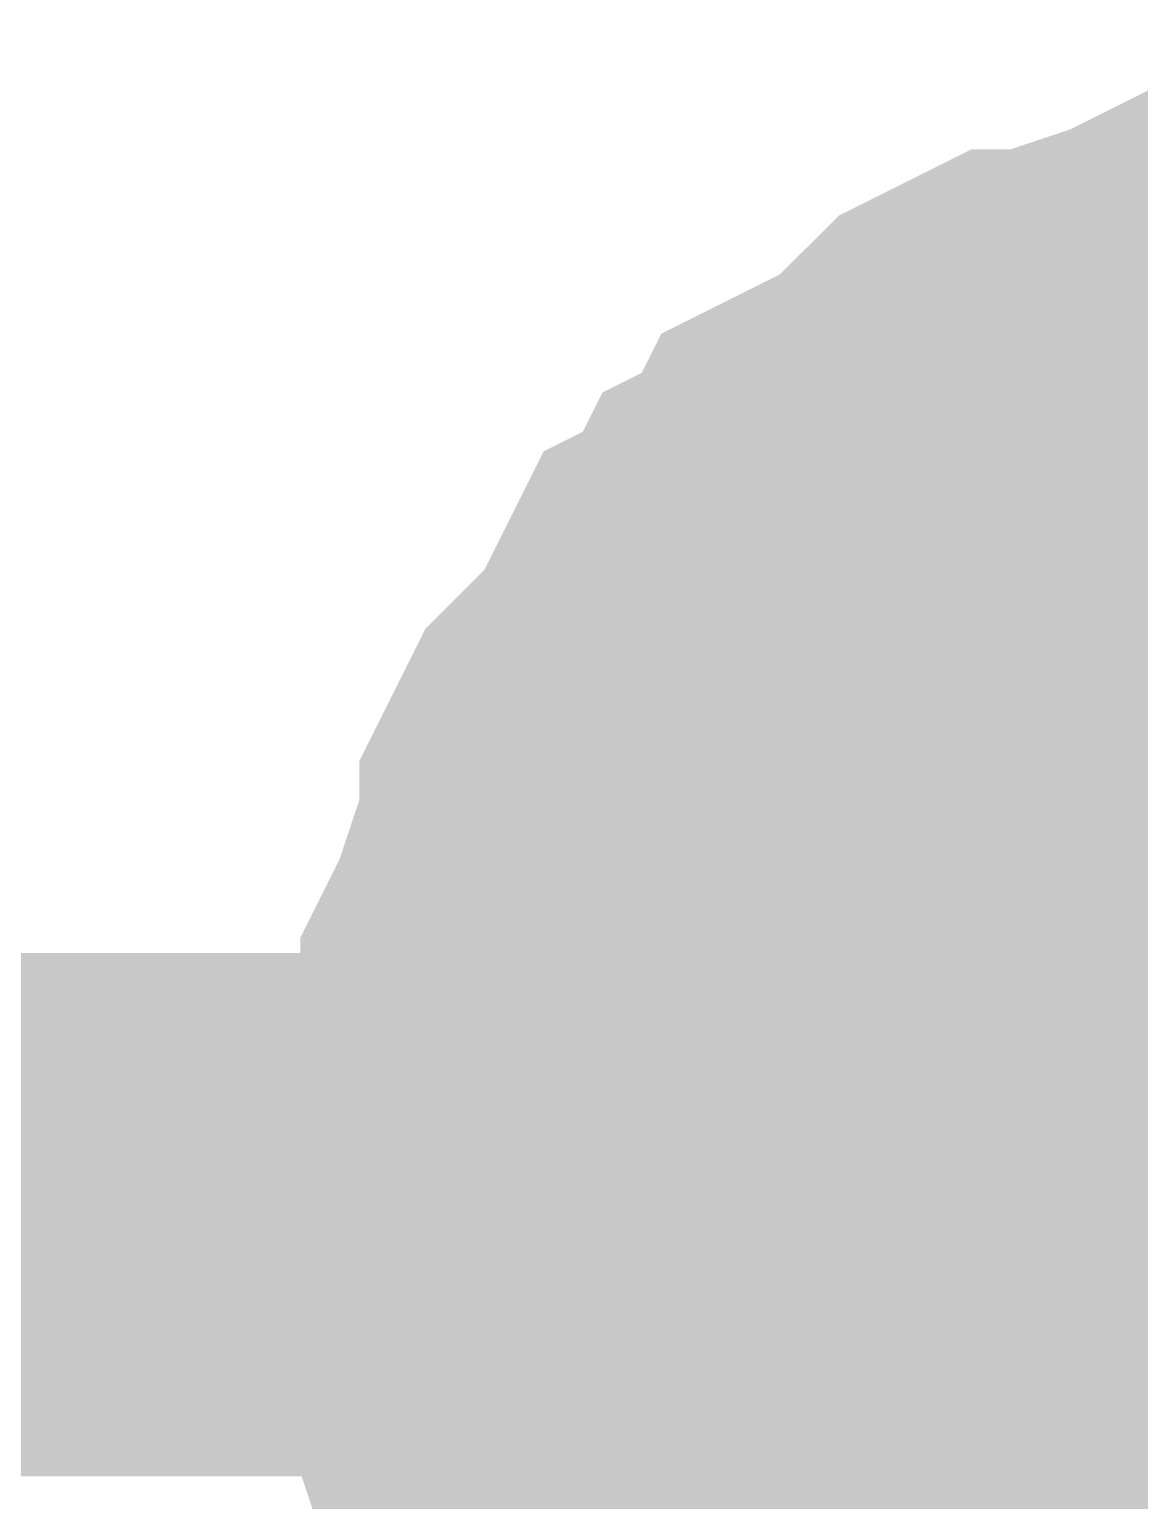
# Model space of a CAD drawing. Header units: inches. Extents: x 0 to 432, y 0 to 280.
# Drawn here: x 337.022 to 337.657, y 172.552 to 173.395 of the extents above; entities that cross this region are included whole.
import ezdxf

# ---------------------------------------------------------------- set-up
doc = ezdxf.new("R2010")
doc.units = ezdxf.units.IN
doc.layers.add('Sheet', color=255, linetype='Continuous')

msp = doc.modelspace()

# ---------------------------------------------------------------- linework, layer by layer
at = {"layer": 'Sheet'}
for points in [[(340.37044, 182.86775, 0.29972, 0.29972, 0), (335.28291, 182.86775, 0.29972, 0.29972, 0), (335.28291, 172.71592, 0.29972, 0.29972, 0), (337.82106, 172.71592, 0.29972, 0.29972, 0)], [(337.31567, 172.71592, 0.29972, 0.29972, 0), (337.31567, 172.73838, 0.29972, 0.29972, 0), (337.31567, 172.77207, 0.29972, 0.29972, 0), (337.3269, 172.79453, 0.29972, 0.29972, 0), (337.3269, 172.81699, 0.29972, 0.29972, 0), (337.3269, 172.83945, 0.29972, 0.29972, 0), (337.33813, 172.86191, 0.29972, 0.29972, 0), (337.34937, 172.89559, 0.29972, 0.29972, 0), (337.3606, 172.91805, 0.29972, 0.29972, 0), (337.3606, 172.94051, 0.29972, 0.29972, 0), (337.37183, 172.96297, 0.29972, 0.29972, 0), (337.38306, 172.9742, 0.29972, 0.29972, 0), (337.40552, 172.99666, 0.29972, 0.29972, 0), (337.41675, 173.01912, 0.29972, 0.29972, 0), (337.42798, 173.04158, 0.29972, 0.29972, 0), (337.45044, 173.05281, 0.29972, 0.29972, 0), (337.46167, 173.07527, 0.29972, 0.29972, 0), (337.48413, 173.0865, 0.29972, 0.29972, 0), (337.49537, 173.10896, 0.29972, 0.29972, 0), (337.51783, 173.12019, 0.29972, 0.29972, 0), (337.54029, 173.13142, 0.29972, 0.29972, 0), (337.56275, 173.15388, 0.29972, 0.29972, 0), (337.57398, 173.16511, 0.29972, 0.29972, 0), (337.59644, 173.17634, 0.29972, 0.29972, 0), (337.6189, 173.17634, 0.29972, 0.29972, 0), (337.64136, 173.18757, 0.29972, 0.29972, 0), (337.67506, 173.1988, 0.29972, 0.29972, 0), (337.69752, 173.21003, 0.29972, 0.29972, 0), (337.71998, 173.21003, 0.29972, 0.29972, 0), (337.74244, 173.21003, 0.29972, 0.29972, 0), (337.7649, 173.22126, 0.29972, 0.29972, 0), (337.7986, 173.22126, 0.29972, 0.29972, 0), (337.82106, 173.22126, 0.29972, 0.29972, 0)], [(337.31567, 172.71592, 0.29972, 0.29972, 0), (337.31567, 172.73838, 0.29972, 0.29972, 0), (337.31567, 172.77207, 0.29972, 0.29972, 0), (337.3269, 172.79453, 0.29972, 0.29972, 0), (337.3269, 172.81699, 0.29972, 0.29972, 0), (337.3269, 172.83945, 0.29972, 0.29972, 0), (337.33813, 172.86191, 0.29972, 0.29972, 0), (337.34937, 172.89559, 0.29972, 0.29972, 0), (337.3606, 172.91805, 0.29972, 0.29972, 0), (337.3606, 172.94051, 0.29972, 0.29972, 0), (337.37183, 172.96297, 0.29972, 0.29972, 0), (337.38306, 172.9742, 0.29972, 0.29972, 0), (337.40552, 172.99666, 0.29972, 0.29972, 0), (337.41675, 173.01912, 0.29972, 0.29972, 0), (337.42798, 173.04158, 0.29972, 0.29972, 0), (337.45044, 173.05281, 0.29972, 0.29972, 0), (337.46167, 173.07527, 0.29972, 0.29972, 0), (337.48413, 173.0865, 0.29972, 0.29972, 0), (337.49537, 173.10896, 0.29972, 0.29972, 0), (337.51783, 173.12019, 0.29972, 0.29972, 0), (337.54029, 173.13142, 0.29972, 0.29972, 0), (337.56275, 173.15388, 0.29972, 0.29972, 0), (337.57398, 173.16511, 0.29972, 0.29972, 0), (337.59644, 173.17634, 0.29972, 0.29972, 0), (337.6189, 173.17634, 0.29972, 0.29972, 0), (337.64136, 173.18757, 0.29972, 0.29972, 0), (337.67506, 173.1988, 0.29972, 0.29972, 0), (337.69752, 173.21003, 0.29972, 0.29972, 0), (337.71998, 173.21003, 0.29972, 0.29972, 0), (337.74244, 173.21003, 0.29972, 0.29972, 0), (337.7649, 173.22126, 0.29972, 0.29972, 0), (337.7986, 173.22126, 0.29972, 0.29972, 0), (337.82106, 173.22126, 0.29972, 0.29972, 0)], [(337.31567, 172.71592, 0.29972, 0.29972, 0), (337.31567, 172.73838, 0.29972, 0.29972, 0), (337.31567, 172.77207, 0.29972, 0.29972, 0), (337.3269, 172.79453, 0.29972, 0.29972, 0), (337.3269, 172.81699, 0.29972, 0.29972, 0), (337.3269, 172.83945, 0.29972, 0.29972, 0), (337.33813, 172.86191, 0.29972, 0.29972, 0), (337.34937, 172.89559, 0.29972, 0.29972, 0), (337.3606, 172.91805, 0.29972, 0.29972, 0), (337.3606, 172.94051, 0.29972, 0.29972, 0), (337.37183, 172.96297, 0.29972, 0.29972, 0), (337.38306, 172.9742, 0.29972, 0.29972, 0), (337.40552, 172.99666, 0.29972, 0.29972, 0), (337.41675, 173.01912, 0.29972, 0.29972, 0), (337.42798, 173.04158, 0.29972, 0.29972, 0), (337.45044, 173.05281, 0.29972, 0.29972, 0), (337.46167, 173.07527, 0.29972, 0.29972, 0), (337.48413, 173.0865, 0.29972, 0.29972, 0), (337.49537, 173.10896, 0.29972, 0.29972, 0), (337.51783, 173.12019, 0.29972, 0.29972, 0), (337.54029, 173.13142, 0.29972, 0.29972, 0), (337.56275, 173.15388, 0.29972, 0.29972, 0), (337.57398, 173.16511, 0.29972, 0.29972, 0), (337.59644, 173.17634, 0.29972, 0.29972, 0), (337.6189, 173.17634, 0.29972, 0.29972, 0), (337.64136, 173.18757, 0.29972, 0.29972, 0), (337.67506, 173.1988, 0.29972, 0.29972, 0), (337.69752, 173.21003, 0.29972, 0.29972, 0), (337.71998, 173.21003, 0.29972, 0.29972, 0), (337.74244, 173.21003, 0.29972, 0.29972, 0), (337.7649, 173.22126, 0.29972, 0.29972, 0), (337.7986, 173.22126, 0.29972, 0.29972, 0), (337.82106, 173.22126, 0.29972, 0.29972, 0)], [(337.31567, 172.71592, 0.29972, 0.29972, 0), (337.31567, 172.73838, 0.29972, 0.29972, 0), (337.31567, 172.77207, 0.29972, 0.29972, 0), (337.3269, 172.79453, 0.29972, 0.29972, 0), (337.3269, 172.81699, 0.29972, 0.29972, 0), (337.3269, 172.83945, 0.29972, 0.29972, 0), (337.33813, 172.86191, 0.29972, 0.29972, 0), (337.34937, 172.89559, 0.29972, 0.29972, 0), (337.3606, 172.91805, 0.29972, 0.29972, 0), (337.3606, 172.94051, 0.29972, 0.29972, 0), (337.37183, 172.96297, 0.29972, 0.29972, 0), (337.38306, 172.9742, 0.29972, 0.29972, 0), (337.40552, 172.99666, 0.29972, 0.29972, 0), (337.41675, 173.01912, 0.29972, 0.29972, 0), (337.42798, 173.04158, 0.29972, 0.29972, 0), (337.45044, 173.05281, 0.29972, 0.29972, 0), (337.46167, 173.07527, 0.29972, 0.29972, 0), (337.48413, 173.0865, 0.29972, 0.29972, 0), (337.49537, 173.10896, 0.29972, 0.29972, 0), (337.51783, 173.12019, 0.29972, 0.29972, 0), (337.54029, 173.13142, 0.29972, 0.29972, 0), (337.56275, 173.15388, 0.29972, 0.29972, 0), (337.57398, 173.16511, 0.29972, 0.29972, 0), (337.59644, 173.17634, 0.29972, 0.29972, 0), (337.6189, 173.17634, 0.29972, 0.29972, 0), (337.64136, 173.18757, 0.29972, 0.29972, 0), (337.67506, 173.1988, 0.29972, 0.29972, 0), (337.69752, 173.21003, 0.29972, 0.29972, 0), (337.71998, 173.21003, 0.29972, 0.29972, 0), (337.74244, 173.21003, 0.29972, 0.29972, 0), (337.7649, 173.22126, 0.29972, 0.29972, 0), (337.7986, 173.22126, 0.29972, 0.29972, 0), (337.82106, 173.22126, 0.29972, 0.29972, 0)], [(337.31567, 172.71592, 0.29972, 0.29972, 0), (337.31567, 172.73838, 0.29972, 0.29972, 0), (337.31567, 172.77207, 0.29972, 0.29972, 0), (337.3269, 172.79453, 0.29972, 0.29972, 0), (337.3269, 172.81699, 0.29972, 0.29972, 0), (337.3269, 172.83945, 0.29972, 0.29972, 0), (337.33813, 172.86191, 0.29972, 0.29972, 0), (337.34937, 172.89559, 0.29972, 0.29972, 0), (337.3606, 172.91805, 0.29972, 0.29972, 0), (337.3606, 172.94051, 0.29972, 0.29972, 0), (337.37183, 172.96297, 0.29972, 0.29972, 0), (337.38306, 172.9742, 0.29972, 0.29972, 0), (337.40552, 172.99666, 0.29972, 0.29972, 0), (337.41675, 173.01912, 0.29972, 0.29972, 0), (337.42798, 173.04158, 0.29972, 0.29972, 0), (337.45044, 173.05281, 0.29972, 0.29972, 0), (337.46167, 173.07527, 0.29972, 0.29972, 0), (337.48413, 173.0865, 0.29972, 0.29972, 0), (337.49537, 173.10896, 0.29972, 0.29972, 0), (337.51783, 173.12019, 0.29972, 0.29972, 0), (337.54029, 173.13142, 0.29972, 0.29972, 0), (337.56275, 173.15388, 0.29972, 0.29972, 0), (337.57398, 173.16511, 0.29972, 0.29972, 0), (337.59644, 173.17634, 0.29972, 0.29972, 0), (337.6189, 173.17634, 0.29972, 0.29972, 0), (337.64136, 173.18757, 0.29972, 0.29972, 0), (337.67506, 173.1988, 0.29972, 0.29972, 0), (337.69752, 173.21003, 0.29972, 0.29972, 0), (337.71998, 173.21003, 0.29972, 0.29972, 0), (337.74244, 173.21003, 0.29972, 0.29972, 0), (337.7649, 173.22126, 0.29972, 0.29972, 0), (337.7986, 173.22126, 0.29972, 0.29972, 0), (337.82106, 173.22126, 0.29972, 0.29972, 0)], [(337.31567, 172.71592, 0.29972, 0.29972, 0), (337.31567, 172.73838, 0.29972, 0.29972, 0), (337.31567, 172.77207, 0.29972, 0.29972, 0), (337.3269, 172.79453, 0.29972, 0.29972, 0), (337.3269, 172.81699, 0.29972, 0.29972, 0), (337.3269, 172.83945, 0.29972, 0.29972, 0), (337.33813, 172.86191, 0.29972, 0.29972, 0), (337.34937, 172.89559, 0.29972, 0.29972, 0), (337.3606, 172.91805, 0.29972, 0.29972, 0), (337.3606, 172.94051, 0.29972, 0.29972, 0), (337.37183, 172.96297, 0.29972, 0.29972, 0), (337.38306, 172.9742, 0.29972, 0.29972, 0), (337.40552, 172.99666, 0.29972, 0.29972, 0), (337.41675, 173.01912, 0.29972, 0.29972, 0), (337.42798, 173.04158, 0.29972, 0.29972, 0), (337.45044, 173.05281, 0.29972, 0.29972, 0), (337.46167, 173.07527, 0.29972, 0.29972, 0), (337.48413, 173.0865, 0.29972, 0.29972, 0), (337.49537, 173.10896, 0.29972, 0.29972, 0), (337.51783, 173.12019, 0.29972, 0.29972, 0), (337.54029, 173.13142, 0.29972, 0.29972, 0), (337.56275, 173.15388, 0.29972, 0.29972, 0), (337.57398, 173.16511, 0.29972, 0.29972, 0), (337.59644, 173.17634, 0.29972, 0.29972, 0), (337.6189, 173.17634, 0.29972, 0.29972, 0), (337.64136, 173.18757, 0.29972, 0.29972, 0), (337.67506, 173.1988, 0.29972, 0.29972, 0), (337.69752, 173.21003, 0.29972, 0.29972, 0), (337.71998, 173.21003, 0.29972, 0.29972, 0), (337.74244, 173.21003, 0.29972, 0.29972, 0), (337.7649, 173.22126, 0.29972, 0.29972, 0), (337.7986, 173.22126, 0.29972, 0.29972, 0), (337.82106, 173.22126, 0.29972, 0.29972, 0)], [(337.31567, 172.71592, 0.29972, 0.29972, 0), (337.31567, 172.73838, 0.29972, 0.29972, 0), (337.31567, 172.77207, 0.29972, 0.29972, 0), (337.3269, 172.79453, 0.29972, 0.29972, 0), (337.3269, 172.81699, 0.29972, 0.29972, 0), (337.3269, 172.83945, 0.29972, 0.29972, 0), (337.33813, 172.86191, 0.29972, 0.29972, 0), (337.34937, 172.89559, 0.29972, 0.29972, 0), (337.3606, 172.91805, 0.29972, 0.29972, 0), (337.3606, 172.94051, 0.29972, 0.29972, 0), (337.37183, 172.96297, 0.29972, 0.29972, 0), (337.38306, 172.9742, 0.29972, 0.29972, 0), (337.40552, 172.99666, 0.29972, 0.29972, 0), (337.41675, 173.01912, 0.29972, 0.29972, 0), (337.42798, 173.04158, 0.29972, 0.29972, 0), (337.45044, 173.05281, 0.29972, 0.29972, 0), (337.46167, 173.07527, 0.29972, 0.29972, 0), (337.48413, 173.0865, 0.29972, 0.29972, 0), (337.49537, 173.10896, 0.29972, 0.29972, 0), (337.51783, 173.12019, 0.29972, 0.29972, 0), (337.54029, 173.13142, 0.29972, 0.29972, 0), (337.56275, 173.15388, 0.29972, 0.29972, 0), (337.57398, 173.16511, 0.29972, 0.29972, 0), (337.59644, 173.17634, 0.29972, 0.29972, 0), (337.6189, 173.17634, 0.29972, 0.29972, 0), (337.64136, 173.18757, 0.29972, 0.29972, 0), (337.67506, 173.1988, 0.29972, 0.29972, 0), (337.69752, 173.21003, 0.29972, 0.29972, 0), (337.71998, 173.21003, 0.29972, 0.29972, 0), (337.74244, 173.21003, 0.29972, 0.29972, 0), (337.7649, 173.22126, 0.29972, 0.29972, 0), (337.7986, 173.22126, 0.29972, 0.29972, 0), (337.82106, 173.22126, 0.29972, 0.29972, 0)], [(337.31567, 172.71592, 0.09906, 0.09906, 0), (337.31567, 172.73838, 0.09906, 0.09906, 0), (337.31567, 172.77207, 0.09906, 0.09906, 0), (337.3269, 172.79453, 0.09906, 0.09906, 0), (337.3269, 172.81699, 0.09906, 0.09906, 0), (337.3269, 172.83945, 0.09906, 0.09906, 0), (337.33813, 172.86191, 0.09906, 0.09906, 0), (337.34937, 172.89559, 0.09906, 0.09906, 0), (337.3606, 172.91805, 0.09906, 0.09906, 0), (337.3606, 172.94051, 0.09906, 0.09906, 0), (337.37183, 172.96297, 0.09906, 0.09906, 0), (337.38306, 172.9742, 0.09906, 0.09906, 0), (337.40552, 172.99666, 0.09906, 0.09906, 0), (337.41675, 173.01912, 0.09906, 0.09906, 0), (337.42798, 173.04158, 0.09906, 0.09906, 0), (337.45044, 173.05281, 0.09906, 0.09906, 0), (337.46167, 173.07527, 0.09906, 0.09906, 0), (337.48413, 173.0865, 0.09906, 0.09906, 0), (337.49537, 173.10896, 0.09906, 0.09906, 0), (337.51783, 173.12019, 0.09906, 0.09906, 0), (337.54029, 173.13142, 0.09906, 0.09906, 0), (337.56275, 173.15388, 0.09906, 0.09906, 0), (337.57398, 173.16511, 0.09906, 0.09906, 0), (337.59644, 173.17634, 0.09906, 0.09906, 0), (337.6189, 173.17634, 0.09906, 0.09906, 0), (337.64136, 173.18757, 0.09906, 0.09906, 0), (337.67506, 173.1988, 0.09906, 0.09906, 0), (337.69752, 173.21003, 0.09906, 0.09906, 0), (337.71998, 173.21003, 0.09906, 0.09906, 0)], [(337.31567, 172.71592, 0.09906, 0.09906, 0), (337.31567, 172.73838, 0.09906, 0.09906, 0), (337.31567, 172.77207, 0.09906, 0.09906, 0), (337.3269, 172.79453, 0.09906, 0.09906, 0), (337.3269, 172.81699, 0.09906, 0.09906, 0), (337.3269, 172.83945, 0.09906, 0.09906, 0), (337.33813, 172.86191, 0.09906, 0.09906, 0), (337.34937, 172.89559, 0.09906, 0.09906, 0), (337.3606, 172.91805, 0.09906, 0.09906, 0), (337.3606, 172.94051, 0.09906, 0.09906, 0), (337.37183, 172.96297, 0.09906, 0.09906, 0), (337.38306, 172.9742, 0.09906, 0.09906, 0), (337.40552, 172.99666, 0.09906, 0.09906, 0), (337.41675, 173.01912, 0.09906, 0.09906, 0), (337.42798, 173.04158, 0.09906, 0.09906, 0), (337.45044, 173.05281, 0.09906, 0.09906, 0), (337.46167, 173.07527, 0.09906, 0.09906, 0), (337.48413, 173.0865, 0.09906, 0.09906, 0), (337.49537, 173.10896, 0.09906, 0.09906, 0), (337.51783, 173.12019, 0.09906, 0.09906, 0), (337.54029, 173.13142, 0.09906, 0.09906, 0), (337.56275, 173.15388, 0.09906, 0.09906, 0), (337.57398, 173.16511, 0.09906, 0.09906, 0), (337.59644, 173.17634, 0.09906, 0.09906, 0), (337.6189, 173.17634, 0.09906, 0.09906, 0), (337.64136, 173.18757, 0.09906, 0.09906, 0), (337.67506, 173.1988, 0.09906, 0.09906, 0), (337.69752, 173.21003, 0.09906, 0.09906, 0), (337.71998, 173.21003, 0.09906, 0.09906, 0)], [(337.31567, 172.71592, 0.09906, 0.09906, 0), (337.31567, 172.73838, 0.09906, 0.09906, 0), (337.31567, 172.77207, 0.09906, 0.09906, 0), (337.3269, 172.79453, 0.09906, 0.09906, 0), (337.3269, 172.81699, 0.09906, 0.09906, 0), (337.3269, 172.83945, 0.09906, 0.09906, 0), (337.33813, 172.86191, 0.09906, 0.09906, 0), (337.34937, 172.89559, 0.09906, 0.09906, 0), (337.3606, 172.91805, 0.09906, 0.09906, 0), (337.3606, 172.94051, 0.09906, 0.09906, 0), (337.37183, 172.96297, 0.09906, 0.09906, 0), (337.38306, 172.9742, 0.09906, 0.09906, 0), (337.40552, 172.99666, 0.09906, 0.09906, 0), (337.41675, 173.01912, 0.09906, 0.09906, 0), (337.42798, 173.04158, 0.09906, 0.09906, 0), (337.45044, 173.05281, 0.09906, 0.09906, 0), (337.46167, 173.07527, 0.09906, 0.09906, 0), (337.48413, 173.0865, 0.09906, 0.09906, 0), (337.49537, 173.10896, 0.09906, 0.09906, 0), (337.51783, 173.12019, 0.09906, 0.09906, 0), (337.54029, 173.13142, 0.09906, 0.09906, 0), (337.56275, 173.15388, 0.09906, 0.09906, 0), (337.57398, 173.16511, 0.09906, 0.09906, 0), (337.59644, 173.17634, 0.09906, 0.09906, 0), (337.6189, 173.17634, 0.09906, 0.09906, 0), (337.64136, 173.18757, 0.09906, 0.09906, 0), (337.67506, 173.1988, 0.09906, 0.09906, 0), (337.69752, 173.21003, 0.09906, 0.09906, 0), (337.71998, 173.21003, 0.09906, 0.09906, 0)], [(337.31567, 172.71592, 0.09906, 0.09906, 0), (337.31567, 172.73838, 0.09906, 0.09906, 0), (337.31567, 172.77207, 0.09906, 0.09906, 0), (337.3269, 172.79453, 0.09906, 0.09906, 0), (337.3269, 172.81699, 0.09906, 0.09906, 0), (337.3269, 172.83945, 0.09906, 0.09906, 0), (337.33813, 172.86191, 0.09906, 0.09906, 0), (337.34937, 172.89559, 0.09906, 0.09906, 0), (337.3606, 172.91805, 0.09906, 0.09906, 0), (337.3606, 172.94051, 0.09906, 0.09906, 0), (337.37183, 172.96297, 0.09906, 0.09906, 0), (337.38306, 172.9742, 0.09906, 0.09906, 0), (337.40552, 172.99666, 0.09906, 0.09906, 0), (337.41675, 173.01912, 0.09906, 0.09906, 0), (337.42798, 173.04158, 0.09906, 0.09906, 0), (337.45044, 173.05281, 0.09906, 0.09906, 0), (337.46167, 173.07527, 0.09906, 0.09906, 0), (337.48413, 173.0865, 0.09906, 0.09906, 0), (337.49537, 173.10896, 0.09906, 0.09906, 0), (337.51783, 173.12019, 0.09906, 0.09906, 0), (337.54029, 173.13142, 0.09906, 0.09906, 0), (337.56275, 173.15388, 0.09906, 0.09906, 0), (337.57398, 173.16511, 0.09906, 0.09906, 0), (337.59644, 173.17634, 0.09906, 0.09906, 0), (337.6189, 173.17634, 0.09906, 0.09906, 0), (337.64136, 173.18757, 0.09906, 0.09906, 0), (337.67506, 173.1988, 0.09906, 0.09906, 0), (337.69752, 173.21003, 0.09906, 0.09906, 0), (337.71998, 173.21003, 0.09906, 0.09906, 0)], [(337.31567, 172.71592, 0.09906, 0.09906, 0), (337.31567, 172.73838, 0.09906, 0.09906, 0), (337.31567, 172.77207, 0.09906, 0.09906, 0), (337.3269, 172.79453, 0.09906, 0.09906, 0), (337.3269, 172.81699, 0.09906, 0.09906, 0), (337.3269, 172.83945, 0.09906, 0.09906, 0), (337.33813, 172.86191, 0.09906, 0.09906, 0), (337.34937, 172.89559, 0.09906, 0.09906, 0), (337.3606, 172.91805, 0.09906, 0.09906, 0), (337.3606, 172.94051, 0.09906, 0.09906, 0), (337.37183, 172.96297, 0.09906, 0.09906, 0), (337.38306, 172.9742, 0.09906, 0.09906, 0), (337.40552, 172.99666, 0.09906, 0.09906, 0), (337.41675, 173.01912, 0.09906, 0.09906, 0), (337.42798, 173.04158, 0.09906, 0.09906, 0), (337.45044, 173.05281, 0.09906, 0.09906, 0), (337.46167, 173.07527, 0.09906, 0.09906, 0), (337.48413, 173.0865, 0.09906, 0.09906, 0), (337.49537, 173.10896, 0.09906, 0.09906, 0), (337.51783, 173.12019, 0.09906, 0.09906, 0), (337.54029, 173.13142, 0.09906, 0.09906, 0), (337.56275, 173.15388, 0.09906, 0.09906, 0), (337.57398, 173.16511, 0.09906, 0.09906, 0), (337.59644, 173.17634, 0.09906, 0.09906, 0), (337.6189, 173.17634, 0.09906, 0.09906, 0), (337.64136, 173.18757, 0.09906, 0.09906, 0), (337.67506, 173.1988, 0.09906, 0.09906, 0), (337.69752, 173.21003, 0.09906, 0.09906, 0), (337.71998, 173.21003, 0.09906, 0.09906, 0)], [(337.31567, 172.71592, 0.09906, 0.09906, 0), (337.31567, 172.73838, 0.09906, 0.09906, 0), (337.31567, 172.77207, 0.09906, 0.09906, 0), (337.3269, 172.79453, 0.09906, 0.09906, 0), (337.3269, 172.81699, 0.09906, 0.09906, 0), (337.3269, 172.83945, 0.09906, 0.09906, 0), (337.33813, 172.86191, 0.09906, 0.09906, 0), (337.34937, 172.89559, 0.09906, 0.09906, 0), (337.3606, 172.91805, 0.09906, 0.09906, 0), (337.3606, 172.94051, 0.09906, 0.09906, 0), (337.37183, 172.96297, 0.09906, 0.09906, 0), (337.38306, 172.9742, 0.09906, 0.09906, 0), (337.40552, 172.99666, 0.09906, 0.09906, 0), (337.41675, 173.01912, 0.09906, 0.09906, 0), (337.42798, 173.04158, 0.09906, 0.09906, 0), (337.45044, 173.05281, 0.09906, 0.09906, 0), (337.46167, 173.07527, 0.09906, 0.09906, 0), (337.48413, 173.0865, 0.09906, 0.09906, 0), (337.49537, 173.10896, 0.09906, 0.09906, 0), (337.51783, 173.12019, 0.09906, 0.09906, 0), (337.54029, 173.13142, 0.09906, 0.09906, 0), (337.56275, 173.15388, 0.09906, 0.09906, 0), (337.57398, 173.16511, 0.09906, 0.09906, 0), (337.59644, 173.17634, 0.09906, 0.09906, 0), (337.6189, 173.17634, 0.09906, 0.09906, 0), (337.64136, 173.18757, 0.09906, 0.09906, 0), (337.67506, 173.1988, 0.09906, 0.09906, 0), (337.69752, 173.21003, 0.09906, 0.09906, 0), (337.71998, 173.21003, 0.09906, 0.09906, 0)], [(337.31567, 172.71592, 0.09906, 0.09906, 0), (337.31567, 172.73838, 0.09906, 0.09906, 0), (337.31567, 172.77207, 0.09906, 0.09906, 0), (337.3269, 172.79453, 0.09906, 0.09906, 0), (337.3269, 172.81699, 0.09906, 0.09906, 0), (337.3269, 172.83945, 0.09906, 0.09906, 0), (337.33813, 172.86191, 0.09906, 0.09906, 0), (337.34937, 172.89559, 0.09906, 0.09906, 0), (337.3606, 172.91805, 0.09906, 0.09906, 0), (337.3606, 172.94051, 0.09906, 0.09906, 0), (337.37183, 172.96297, 0.09906, 0.09906, 0), (337.38306, 172.9742, 0.09906, 0.09906, 0), (337.40552, 172.99666, 0.09906, 0.09906, 0), (337.41675, 173.01912, 0.09906, 0.09906, 0), (337.42798, 173.04158, 0.09906, 0.09906, 0), (337.45044, 173.05281, 0.09906, 0.09906, 0), (337.46167, 173.07527, 0.09906, 0.09906, 0), (337.48413, 173.0865, 0.09906, 0.09906, 0), (337.49537, 173.10896, 0.09906, 0.09906, 0), (337.51783, 173.12019, 0.09906, 0.09906, 0), (337.54029, 173.13142, 0.09906, 0.09906, 0), (337.56275, 173.15388, 0.09906, 0.09906, 0), (337.57398, 173.16511, 0.09906, 0.09906, 0), (337.59644, 173.17634, 0.09906, 0.09906, 0), (337.6189, 173.17634, 0.09906, 0.09906, 0), (337.64136, 173.18757, 0.09906, 0.09906, 0), (337.67506, 173.1988, 0.09906, 0.09906, 0), (337.69752, 173.21003, 0.09906, 0.09906, 0), (337.71998, 173.21003, 0.09906, 0.09906, 0)], [(337.42798, 172.39025, 0.29972, 0.29972, 0), (337.41675, 172.41271, 0.29972, 0.29972, 0), (337.40552, 172.42394, 0.29972, 0.29972, 0), (337.38306, 172.4464, 0.29972, 0.29972, 0), (337.37183, 172.46886, 0.29972, 0.29972, 0), (337.3606, 172.49132, 0.29972, 0.29972, 0), (337.3606, 172.51378, 0.29972, 0.29972, 0), (337.34937, 172.53624, 0.29972, 0.29972, 0), (337.33813, 172.5587, 0.29972, 0.29972, 0), (337.3269, 172.59239, 0.29972, 0.29972, 0), (337.3269, 172.61485, 0.29972, 0.29972, 0), (337.3269, 172.63731, 0.29972, 0.29972, 0), (337.31567, 172.65977, 0.29972, 0.29972, 0), (337.31567, 172.69346, 0.29972, 0.29972, 0), (337.31567, 172.71592, 0.29972, 0.29972, 0)], [(337.31567, 172.71592, 0.29972, 0.29972, 0), (337.31567, 172.71592, 0.29972, 0.29972, 0)], [(337.42798, 172.39025, 0.29972, 0.29972, 0), (337.41675, 172.41271, 0.29972, 0.29972, 0), (337.40552, 172.42394, 0.29972, 0.29972, 0), (337.38306, 172.4464, 0.29972, 0.29972, 0), (337.37183, 172.46886, 0.29972, 0.29972, 0), (337.3606, 172.49132, 0.29972, 0.29972, 0), (337.3606, 172.51378, 0.29972, 0.29972, 0), (337.34937, 172.53624, 0.29972, 0.29972, 0), (337.33813, 172.5587, 0.29972, 0.29972, 0), (337.3269, 172.59239, 0.29972, 0.29972, 0), (337.3269, 172.61485, 0.29972, 0.29972, 0), (337.3269, 172.63731, 0.29972, 0.29972, 0), (337.31567, 172.65977, 0.29972, 0.29972, 0), (337.31567, 172.69346, 0.29972, 0.29972, 0), (337.31567, 172.71592, 0.29972, 0.29972, 0)], [(337.31567, 172.71592, 0.29972, 0.29972, 0), (337.31567, 172.71592, 0.29972, 0.29972, 0)], [(337.42798, 172.39025, 0.29972, 0.29972, 0), (337.41675, 172.41271, 0.29972, 0.29972, 0), (337.40552, 172.42394, 0.29972, 0.29972, 0), (337.38306, 172.4464, 0.29972, 0.29972, 0), (337.37183, 172.46886, 0.29972, 0.29972, 0), (337.3606, 172.49132, 0.29972, 0.29972, 0), (337.3606, 172.51378, 0.29972, 0.29972, 0), (337.34937, 172.53624, 0.29972, 0.29972, 0), (337.33813, 172.5587, 0.29972, 0.29972, 0), (337.3269, 172.59239, 0.29972, 0.29972, 0), (337.3269, 172.61485, 0.29972, 0.29972, 0), (337.3269, 172.63731, 0.29972, 0.29972, 0), (337.31567, 172.65977, 0.29972, 0.29972, 0), (337.31567, 172.69346, 0.29972, 0.29972, 0), (337.31567, 172.71592, 0.29972, 0.29972, 0)], [(337.31567, 172.71592, 0.29972, 0.29972, 0), (337.31567, 172.71592, 0.29972, 0.29972, 0)], [(337.42798, 172.39025, 0.29972, 0.29972, 0), (337.41675, 172.41271, 0.29972, 0.29972, 0), (337.40552, 172.42394, 0.29972, 0.29972, 0), (337.38306, 172.4464, 0.29972, 0.29972, 0), (337.37183, 172.46886, 0.29972, 0.29972, 0), (337.3606, 172.49132, 0.29972, 0.29972, 0), (337.3606, 172.51378, 0.29972, 0.29972, 0), (337.34937, 172.53624, 0.29972, 0.29972, 0), (337.33813, 172.5587, 0.29972, 0.29972, 0), (337.3269, 172.59239, 0.29972, 0.29972, 0), (337.3269, 172.61485, 0.29972, 0.29972, 0), (337.3269, 172.63731, 0.29972, 0.29972, 0), (337.31567, 172.65977, 0.29972, 0.29972, 0), (337.31567, 172.69346, 0.29972, 0.29972, 0), (337.31567, 172.71592, 0.29972, 0.29972, 0)], [(337.31567, 172.71592, 0.29972, 0.29972, 0), (337.31567, 172.71592, 0.29972, 0.29972, 0)], [(337.42798, 172.39025, 0.29972, 0.29972, 0), (337.41675, 172.41271, 0.29972, 0.29972, 0), (337.40552, 172.42394, 0.29972, 0.29972, 0), (337.38306, 172.4464, 0.29972, 0.29972, 0), (337.37183, 172.46886, 0.29972, 0.29972, 0), (337.3606, 172.49132, 0.29972, 0.29972, 0), (337.3606, 172.51378, 0.29972, 0.29972, 0), (337.34937, 172.53624, 0.29972, 0.29972, 0), (337.33813, 172.5587, 0.29972, 0.29972, 0), (337.3269, 172.59239, 0.29972, 0.29972, 0), (337.3269, 172.61485, 0.29972, 0.29972, 0), (337.3269, 172.63731, 0.29972, 0.29972, 0), (337.31567, 172.65977, 0.29972, 0.29972, 0), (337.31567, 172.69346, 0.29972, 0.29972, 0), (337.31567, 172.71592, 0.29972, 0.29972, 0)], [(337.31567, 172.71592, 0.29972, 0.29972, 0), (337.31567, 172.71592, 0.29972, 0.29972, 0)], [(337.42798, 172.39025, 0.29972, 0.29972, 0), (337.41675, 172.41271, 0.29972, 0.29972, 0), (337.40552, 172.42394, 0.29972, 0.29972, 0), (337.38306, 172.4464, 0.29972, 0.29972, 0), (337.37183, 172.46886, 0.29972, 0.29972, 0), (337.3606, 172.49132, 0.29972, 0.29972, 0), (337.3606, 172.51378, 0.29972, 0.29972, 0), (337.34937, 172.53624, 0.29972, 0.29972, 0), (337.33813, 172.5587, 0.29972, 0.29972, 0), (337.3269, 172.59239, 0.29972, 0.29972, 0), (337.3269, 172.61485, 0.29972, 0.29972, 0), (337.3269, 172.63731, 0.29972, 0.29972, 0), (337.31567, 172.65977, 0.29972, 0.29972, 0), (337.31567, 172.69346, 0.29972, 0.29972, 0), (337.31567, 172.71592, 0.29972, 0.29972, 0)], [(337.31567, 172.71592, 0.29972, 0.29972, 0), (337.31567, 172.71592, 0.29972, 0.29972, 0)], [(337.42798, 172.39025, 0.29972, 0.29972, 0), (337.41675, 172.41271, 0.29972, 0.29972, 0), (337.40552, 172.42394, 0.29972, 0.29972, 0), (337.38306, 172.4464, 0.29972, 0.29972, 0), (337.37183, 172.46886, 0.29972, 0.29972, 0), (337.3606, 172.49132, 0.29972, 0.29972, 0), (337.3606, 172.51378, 0.29972, 0.29972, 0), (337.34937, 172.53624, 0.29972, 0.29972, 0), (337.33813, 172.5587, 0.29972, 0.29972, 0), (337.3269, 172.59239, 0.29972, 0.29972, 0), (337.3269, 172.61485, 0.29972, 0.29972, 0), (337.3269, 172.63731, 0.29972, 0.29972, 0), (337.31567, 172.65977, 0.29972, 0.29972, 0), (337.31567, 172.69346, 0.29972, 0.29972, 0), (337.31567, 172.71592, 0.29972, 0.29972, 0)], [(337.31567, 172.71592, 0.29972, 0.29972, 0), (337.31567, 172.71592, 0.29972, 0.29972, 0)], [(337.3606, 172.49132, 0.09906, 0.09906, 0), (337.3606, 172.51378, 0.09906, 0.09906, 0), (337.34937, 172.53624, 0.09906, 0.09906, 0), (337.33813, 172.5587, 0.09906, 0.09906, 0), (337.3269, 172.59239, 0.09906, 0.09906, 0), (337.3269, 172.61485, 0.09906, 0.09906, 0), (337.3269, 172.63731, 0.09906, 0.09906, 0), (337.31567, 172.65977, 0.09906, 0.09906, 0), (337.31567, 172.69346, 0.09906, 0.09906, 0), (337.31567, 172.71592, 0.09906, 0.09906, 0)], [(337.31567, 172.71592, 0.09906, 0.09906, 0), (337.31567, 172.71592, 0.09906, 0.09906, 0)], [(337.3606, 172.49132, 0.09906, 0.09906, 0), (337.3606, 172.51378, 0.09906, 0.09906, 0), (337.34937, 172.53624, 0.09906, 0.09906, 0), (337.33813, 172.5587, 0.09906, 0.09906, 0), (337.3269, 172.59239, 0.09906, 0.09906, 0), (337.3269, 172.61485, 0.09906, 0.09906, 0), (337.3269, 172.63731, 0.09906, 0.09906, 0), (337.31567, 172.65977, 0.09906, 0.09906, 0), (337.31567, 172.69346, 0.09906, 0.09906, 0), (337.31567, 172.71592, 0.09906, 0.09906, 0)], [(337.31567, 172.71592, 0.09906, 0.09906, 0), (337.31567, 172.71592, 0.09906, 0.09906, 0)], [(337.3606, 172.49132, 0.09906, 0.09906, 0), (337.3606, 172.51378, 0.09906, 0.09906, 0), (337.34937, 172.53624, 0.09906, 0.09906, 0), (337.33813, 172.5587, 0.09906, 0.09906, 0), (337.3269, 172.59239, 0.09906, 0.09906, 0), (337.3269, 172.61485, 0.09906, 0.09906, 0), (337.3269, 172.63731, 0.09906, 0.09906, 0), (337.31567, 172.65977, 0.09906, 0.09906, 0), (337.31567, 172.69346, 0.09906, 0.09906, 0), (337.31567, 172.71592, 0.09906, 0.09906, 0)], [(337.31567, 172.71592, 0.09906, 0.09906, 0), (337.31567, 172.71592, 0.09906, 0.09906, 0)], [(337.3606, 172.49132, 0.09906, 0.09906, 0), (337.3606, 172.51378, 0.09906, 0.09906, 0), (337.34937, 172.53624, 0.09906, 0.09906, 0), (337.33813, 172.5587, 0.09906, 0.09906, 0), (337.3269, 172.59239, 0.09906, 0.09906, 0), (337.3269, 172.61485, 0.09906, 0.09906, 0), (337.3269, 172.63731, 0.09906, 0.09906, 0), (337.31567, 172.65977, 0.09906, 0.09906, 0), (337.31567, 172.69346, 0.09906, 0.09906, 0), (337.31567, 172.71592, 0.09906, 0.09906, 0)], [(337.31567, 172.71592, 0.09906, 0.09906, 0), (337.31567, 172.71592, 0.09906, 0.09906, 0)], [(337.3606, 172.49132, 0.09906, 0.09906, 0), (337.3606, 172.51378, 0.09906, 0.09906, 0), (337.34937, 172.53624, 0.09906, 0.09906, 0), (337.33813, 172.5587, 0.09906, 0.09906, 0), (337.3269, 172.59239, 0.09906, 0.09906, 0), (337.3269, 172.61485, 0.09906, 0.09906, 0), (337.3269, 172.63731, 0.09906, 0.09906, 0), (337.31567, 172.65977, 0.09906, 0.09906, 0), (337.31567, 172.69346, 0.09906, 0.09906, 0), (337.31567, 172.71592, 0.09906, 0.09906, 0)], [(337.31567, 172.71592, 0.09906, 0.09906, 0), (337.31567, 172.71592, 0.09906, 0.09906, 0)], [(337.3606, 172.49132, 0.09906, 0.09906, 0), (337.3606, 172.51378, 0.09906, 0.09906, 0), (337.34937, 172.53624, 0.09906, 0.09906, 0), (337.33813, 172.5587, 0.09906, 0.09906, 0), (337.3269, 172.59239, 0.09906, 0.09906, 0), (337.3269, 172.61485, 0.09906, 0.09906, 0), (337.3269, 172.63731, 0.09906, 0.09906, 0), (337.31567, 172.65977, 0.09906, 0.09906, 0), (337.31567, 172.69346, 0.09906, 0.09906, 0), (337.31567, 172.71592, 0.09906, 0.09906, 0)], [(337.31567, 172.71592, 0.09906, 0.09906, 0), (337.31567, 172.71592, 0.09906, 0.09906, 0)], [(337.3606, 172.49132, 0.09906, 0.09906, 0), (337.3606, 172.51378, 0.09906, 0.09906, 0), (337.34937, 172.53624, 0.09906, 0.09906, 0), (337.33813, 172.5587, 0.09906, 0.09906, 0), (337.3269, 172.59239, 0.09906, 0.09906, 0), (337.3269, 172.61485, 0.09906, 0.09906, 0), (337.3269, 172.63731, 0.09906, 0.09906, 0), (337.31567, 172.65977, 0.09906, 0.09906, 0), (337.31567, 172.69346, 0.09906, 0.09906, 0), (337.31567, 172.71592, 0.09906, 0.09906, 0)], [(337.31567, 172.71592, 0.09906, 0.09906, 0), (337.31567, 172.71592, 0.09906, 0.09906, 0)]]:
    msp.add_lwpolyline(points, format="xyseb", dxfattribs=at)
msp.add_lwpolyline([(337.566, 172.72, 0.508, 0.508, 1), (338.074, 172.72, 0.508, 0.508, 1)], format="xyseb", close=True, dxfattribs=at)

doc.saveas('drawing.dxf')
